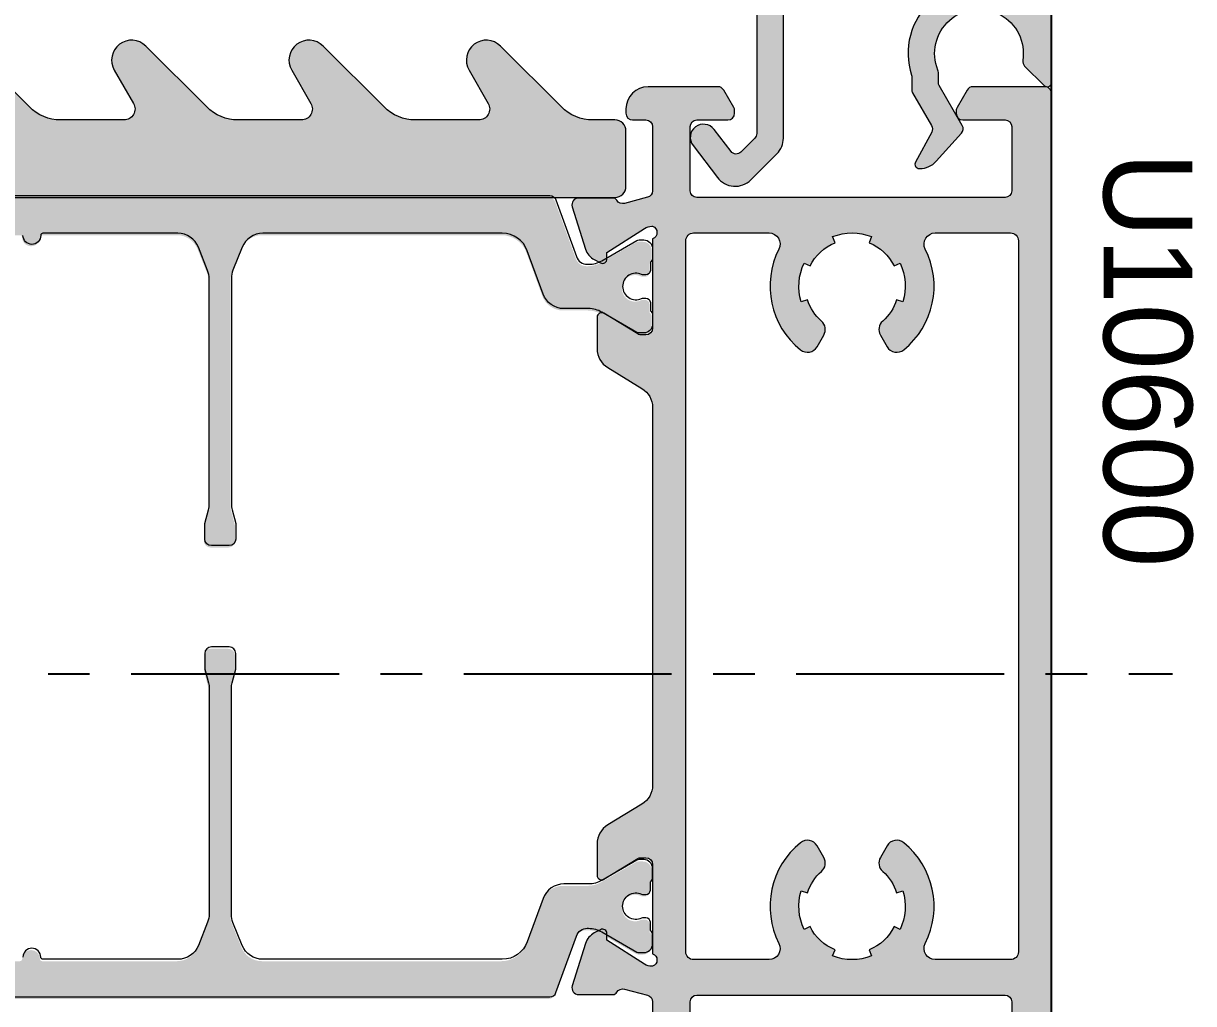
# Model space of a CAD drawing. Header units: millimetres. Extents: x -576 to 4430, y -1196 to 2690.
# Drawn here: x 2154.54 to 2180.93, y -670.73 to -648.61 of the extents above; entities that cross this region are included whole.
import ezdxf

# ---------------------------------------------------------------- set-up
doc = ezdxf.new("R2010")
doc.units = ezdxf.units.MM
doc.header["$LTSCALE"] = 0.25
doc.header["$MEASUREMENT"] = 0
doc.linetypes.add('CENTER', pattern=[2, 1.25, -0.25, 0.25, -0.25])
for name, color, linetype, lineweight in [('01_Aluminium [Thin]', 141, 'Continuous', 18), ('01_Fill Plastic', 253, 'Continuous', 0), ('01_Fill Polyamide', 10, 'Continuous', 0), ('01_Plastic', 3, 'Continuous', 20), ('01_Polyamide [Thin]', 201, 'Continuous', 18), ('01_Text', 40, 'Continuous', 25)]:
    doc.layers.add(name, color=color, linetype=linetype, lineweight=lineweight)
doc.layers.add('01_Fill Aluminum', color=7, linetype='Continuous', lineweight=0, true_color=0xdcdcdc)
doc.layers.add('ASSI', color=1, linetype='CENTER')
doc.layers.add('FINE', color=7, linetype='Continuous')
doc.styles.add('Aluk Text', font='GOTHIC.TTF')

msp = doc.modelspace()

# ---------------------------------------------------------------- hatches: boundary and pattern name
at = {"layer": '01_Fill Aluminum', "ltscale": 0.25}
h = msp.add_hatch(color=256, dxfattribs=at)
h.dxf.hatch_style = 1
h.paths.add_polyline_path([(2177.730556445659, -641.1374483890818, 0.4142135623730952), (2177.630556445659, -641.0374483890816), (2172.630555421059, -641.0374483890781, 0.414213620938792), (2172.480555421059, -641.1874484190716), (2172.480555541033, -641.7874473344663, -0.4142136209387935), (2172.330555541032, -641.9374473644596), (2171.613121689738, -641.9374473644596, 0.3249196962329795), (2171.470463212294, -642.0410948153034), (2171.237896859502, -642.7568604505933, 0.07870170682455091), (2171.230555336946, -642.8032129997492), (2171.230555336946, -642.9374473644594, 0.414213562373095), (2171.380555336946, -643.0874473644596), (2171.83055579649, -643.0874473644596, -0.4142135623730943), (2171.98055579649, -643.2374473644595), (2171.98055579649, -643.8149320389683, -0.1539147432815911), (2171.953428595662, -643.90096851509), (2171.125768447037, -645.0829894881657, 0.1539147432815914), (2171.080556445658, -645.2263836150354), (2171.080556445658, -651.0943884919554, -0.1989123673798472), (2171.036622462836, -651.2004545091331), (2170.724933916206, -651.5121430557627, -0.4529657504800881), (2170.49990380778, -651.4974419388119), (2170.118484629265, -651.000804982565, 1.000038316742796), (2169.64264226792, -651.3662828158476), (2170.202777774505, -652.0955064182145, 0.4479168677217307), (2170.947709386108, -652.137895723285), (2171.534109836251, -651.5514952731419, 0.1989123673797586), (2171.680556445658, -651.1979418825484), (2171.680556445658, -645.4155629170014, -0.1539147432816481), (2171.725768447037, -645.2721687901318), (2172.399707790975, -644.3096838372938, 0.153914743281794), (2172.58055579649, -643.7361073298152), (2172.58055579649, -642.9390106047256, -0.1755946907436685), (2172.615375651895, -642.8429193236893), (2173.530904023473, -641.7455180914279, -0.2221840360617083), (2173.64593782951, -641.6916094438475), (2176.500931705681, -641.7736636854981, -0.4022031260866228), (2176.986528605356, -642.267234010542), (2177.052569590604, -647.5727711616121, -0.5420708623592767), (2176.706714910378, -647.8092329281046, 0.6394709010002124), (2174.56969178691, -649.7766903167076, -0.07795444858987366), (2174.576896234763, -649.8226188512724), (2174.576896234763, -650.0982179045399, 0.1316524975877622), (2174.596992424195, -650.1732179045404), (2175.024637961075, -650.9139217020459, -0.2608278656961648), (2175.026588499045, -651.0604369505708), (2174.659725265807, -651.736831336642, 0.5436583071626215), (2174.740042889146, -651.8842200719565, 0.2214433755514181), (2175.12858627816, -651.7190734721715), (2175.697705065157, -651.0870030249077, 0.3249196962327401), (2175.716137151903, -650.911633433954), (2175.196992424195, -650.0124483890812, -0.1316524975873077), (2175.176896234763, -649.9374483890813), (2175.176896234763, -649.7183582249943, 0.09647240044954622), (2175.165932944551, -649.6620661888674, -1.314619193600712), (2177.080748043999, -649.4418545709872, 0.2397131860925399), (2177.12286758195, -649.5711808816108), (2177.55984576754, -650.0081590672004, 0.66817863791911), (2177.730556445659, -649.9374483890817)])
h = msp.add_hatch(color=256, dxfattribs=at)
h.dxf.hatch_style = 1
edge = h.paths.add_edge_path()
edge.add_line((2167.630556445853, -667.9243358288722), (2168.395748824718, -667.4575518029533))
edge.add_arc((2168.470748824718, -667.5874556135204), 0.1499999999996958, 90.00000000017371, 120.00000000018741, ccw=False)
edge.add_line((2168.470748824718, -667.4374556135208), (2168.580556445853, -667.4374556135208))
edge.add_arc((2168.580556445853, -667.5874556135211), 0.1500000000003183, -8.691358743817545e-11, 89.99999999982629, ccw=False)
edge.add_line((2168.730556445853, -667.5874556135213), (2168.730556445853, -669.6046129010465))
edge.add_arc((2168.680556445854, -669.7460342572836), 0.1499999999996743, -70.52877936557587, 70.52877936557587, ccw=False)
edge.add_line((2168.730556445853, -669.8874556135206), (2168.711415555297, -669.8874556135206))
edge.add_arc((2168.711415555297, -669.5874556135201), 0.300000000000523, 237.5982793228997, 270, ccw=False)
edge.add_line((2168.55065990995, -669.8407491635553), (2167.696611461757, -669.298717558615))
edge.add_line((2167.696611461757, -669.298717558615), (2167.702660022611, -669.1545067814695))
edge.add_arc((2167.602747865405, -669.1503162155849), 0.09999999999978573, 357.5982793230062, 477.5982793229987)
edge.add_line((2167.556420923315, -669.0616944663552), (2167.415885755307, -669.1351591028188))
edge.add_arc((2167.601193523669, -669.4896460997379), 0.3999999999999759, 117.5982793228531, 162.5982793228387)
edge.add_line((2167.21950098469, -669.370018319989), (2166.918518759592, -670.3303526999043))
edge.add_arc((2167.061653461709, -670.3752131173096), 0.1499999999997542, 162.598279323033, 270)
edge.add_line((2167.061653461709, -670.5252131173092), (2167.837200548487, -670.5252131173092))
edge.add_arc((2167.837901677591, -670.42521557525), 0.09999999999952708, 269.5982793228092, 330.3673421366674)
edge.add_arc((2168.055204989519, -670.5488249220843), 0.1499999999998116, 72.59827932270139, 150.3673421364651, ccw=False)
edge.add_line((2168.100065406925, -670.4056902199673), (2168.618788414547, -670.5424179741194))
edge.add_arc((2168.580556445854, -670.6874638860568), 0.1499999999996734, 1.737134880386293e-10, 75.2335376606676, ccw=False)
edge.add_line((2168.730556445854, -670.6874638860563), (2168.730556445853, -672.1374560856802))
edge.add_arc((2168.580556445853, -672.13745608568), 0.1500000000000909, 270, 359.99999999991314, ccw=False)
edge.add_line((2168.580556445853, -672.2874560856799), (2168.280556445853, -672.2874560856799))
edge.add_arc((2168.280556445854, -672.4374560856803), 0.150000000000432, 90.0000000001737, 180.0000000000434)
edge.add_line((2168.130556445853, -672.4374560856804), (2168.130556445853, -672.5374560856799))
edge.add_arc((2168.630556445853, -672.5374560856799), 0.5, 180, 270)
edge.add_line((2168.630556445853, -673.0374560856799), (2170.20527877088, -673.0374560856799))
edge.add_arc((2170.20527877088, -672.8874560856801), 0.1499999999997499, 269.9999999998263, 329.9999999999254)
edge.add_line((2170.335182581447, -672.9624560856801), (2170.560460256421, -672.5722637068156))
edge.add_arc((2170.430556445852, -672.497263706815), 0.1500000000014417, 330.0000000000472, 360.0000000000434)
edge.add_line((2170.580556445853, -672.4972637068149), (2170.580556445853, -672.4374560856804))
edge.add_arc((2170.430556445853, -672.4374560856803), 0.1500000000000909, 359.9999999999566, 450)
edge.add_line((2170.430556445853, -672.2874560856799), (2169.730556445853, -672.2874560856799))
edge.add_arc((2169.730556445853, -672.13745608568), 0.1499999999998636, 180.0000000000869, 270.0000000001737, ccw=False)
edge.add_line((2169.580556445853, -672.1374560856802), (2169.580556445853, -670.6874560856804))
edge.add_arc((2169.730556445853, -670.6874560856803), 0.1500000000000909, 90, 180.0000000000434, ccw=False)
edge.add_line((2169.730556445853, -670.5374560856799), (2176.680556445853, -670.5374560856799))
edge.add_arc((2176.680556445853, -670.6874560856803), 0.150000000000432, -4.3428372009657323e-11, 90, ccw=False)
edge.add_line((2176.830556445853, -670.6874560856804), (2176.830556445853, -672.1374560856802))
edge.add_arc((2176.680556445854, -672.1374560856799), 0.1499999999996362, 269.9999999998263, 359.9999999998697, ccw=False)
edge.add_line((2176.680556445853, -672.2874560856799), (2175.730556445853, -672.2874560856799))
edge.add_arc((2175.730556445853, -672.4374560856803), 0.150000000000432, 90, 180.0000000000434)
edge.add_line((2175.580556445853, -672.4374560856804), (2175.580556445853, -672.4972637068158))
edge.add_arc((2175.730556445853, -672.4972637068155), 0.1499999999996362, 180.0000000001303, 210.0000000001498)
edge.add_line((2175.600652635286, -672.5722637068156), (2175.825930310259, -672.9624560856801))
edge.add_arc((2175.955834120826, -672.8874560856797), 0.1500000000001465, 210.0000000001382, 270.0000000001737)
edge.add_line((2175.955834120827, -673.0374560856799), (2177.580556445853, -673.0374560856799))
edge.add_arc((2177.580556445853, -672.88745608568), 0.1499999999998636, 270, 359.9999999999131)
edge.add_line((2177.730556445853, -672.8874560856802), (2177.730556445853, -650.1874560856804))
edge.add_arc((2177.580556445853, -650.1874560856802), 0.1500000000005457, 359.9999999999131, 449.9999999998263)
edge.add_line((2177.580556445853, -650.0374560856799), (2175.955834120827, -650.0374560856799))
edge.add_arc((2175.955834120827, -650.1874560856807), 0.1500000000007731, 90.0000000001737, 150.0000000001484)
edge.add_line((2175.825930310259, -650.1124560856806), (2175.600652635286, -650.502648464545))
edge.add_arc((2175.730556445853, -650.5776484645452), 0.149999999999639, 149.9999999998502, 179.9999999998697)
edge.add_line((2175.580556445853, -650.5776484645448), (2175.580556445853, -650.6374560856802))
edge.add_arc((2175.730556445853, -650.63745608568), 0.1499999999996362, 180.0000000000869, 270.0000000001737)
edge.add_line((2175.730556445853, -650.7874560856799), (2176.680556445853, -650.7874560856799))
edge.add_arc((2176.680556445853, -650.9374560856803), 0.150000000000432, -4.3428372009657323e-11, 90, ccw=False)
edge.add_line((2176.830556445853, -650.9374560856804), (2176.830556445853, -652.3874560856802))
edge.add_arc((2176.680556445854, -652.3874560856799), 0.1499999999996362, 269.9999999998263, 359.9999999998697, ccw=False)
edge.add_line((2176.680556445853, -652.5374560856799), (2169.730556445853, -652.5374560856799))
edge.add_arc((2169.730556445853, -652.38745608568), 0.1499999999998636, 180.0000000000869, 270.0000000001737, ccw=False)
edge.add_line((2169.580556445853, -652.3874560856802), (2169.580556445853, -650.9374560856804))
edge.add_arc((2169.730556445853, -650.9374560856803), 0.1500000000000909, 90, 180.0000000000434, ccw=False)
edge.add_line((2169.730556445853, -650.7874560856799), (2170.430556445853, -650.7874560856799))
edge.add_arc((2170.430556445854, -650.6374560856799), 0.1499999999999773, 269.9999999998263, 359.9999999998697)
edge.add_line((2170.580556445853, -650.6374560856802), (2170.580556445853, -650.5776484645448))
edge.add_arc((2170.430556445854, -650.5776484645452), 0.1499999999996362, 1.302755197530616e-10, 30.00000000014981)
edge.add_line((2170.560460256421, -650.502648464545), (2170.335182581447, -650.1124560856806))
edge.add_arc((2170.205278770879, -650.1874560856802), 0.1500000000001424, 29.99999999978808, 89.9999999998263)
edge.add_line((2170.20527877088, -650.0374560856799), (2168.630556445853, -650.0374560856799))
edge.add_arc((2168.630556445853, -650.5374560856799), 0.5, 90, 180)
edge.add_line((2168.130556445853, -650.5374560856799), (2168.130556445853, -650.6374560856802))
edge.add_arc((2168.280556445853, -650.6374560856801), 0.1499999999996362, 180.0000000000434, 270)
edge.add_line((2168.280556445853, -650.7874560856799), (2168.580556445853, -650.7874560856799))
edge.add_arc((2168.580556445853, -650.9374560856802), 0.1500000000003183, -8.691358743817545e-11, 89.99999999982629, ccw=False)
edge.add_line((2168.730556445853, -650.9374560856804), (2168.730556445853, -652.3874482853043))
edge.add_arc((2168.580556445854, -652.387448285304), 0.1499999999996362, 284.76646233934343, 359.9999999998697, ccw=False)
edge.add_line((2168.618788414547, -652.5324941972412), (2168.100065406925, -652.6692219513934))
edge.add_arc((2168.05520498952, -652.5260872492759), 0.1500000000003242, 209.6326578632981, 287.4017206770809, ccw=False)
edge.add_arc((2167.837901677591, -652.64969659611), 0.09999999999961148, 29.63265786344579, 90.40172067718993)
edge.add_line((2167.837200548487, -652.5496990540505), (2167.061653461709, -652.5496990540505))
edge.add_arc((2167.061653461709, -652.6996990540505), 0.1499999999999773, 90, 197.4017206771743)
edge.add_line((2166.918518759592, -652.7445594714563), (2167.21950098469, -653.7048938513708))
edge.add_arc((2167.601193523669, -653.5852660716217), 0.4000000000001212, 197.4017206771768, 242.4017206771545)
edge.add_line((2167.415885755307, -653.939753068541), (2167.556420923315, -654.0132177050054))
edge.add_arc((2167.602747865405, -653.9245959557758), 0.09999999999999855, 242.4017206770013, 362.4017206769938)
edge.add_line((2167.702660022611, -653.9204053898911), (2167.696611461757, -653.7761946127448))
edge.add_line((2167.696611461757, -653.7761946127448), (2168.55065990995, -653.2341630078045))
edge.add_arc((2168.711415555297, -653.4874565578397), 0.3000000000005375, 90, 122.40172067710029, ccw=False)
edge.add_line((2168.711415555297, -653.1874565578391), (2168.730556445853, -653.1874565578391))
edge.add_arc((2168.680556445853, -653.3288779140767), 0.1500000000002547, -70.52877936546997, 70.52877936546997, ccw=False)
edge.add_line((2168.730556445853, -653.4702992703142), (2168.730556445853, -655.4874565578393))
edge.add_arc((2168.580556445853, -655.4874565578391), 0.1500000000000909, 270, 359.99999999991314, ccw=False)
edge.add_line((2168.580556445853, -655.637456557839), (2168.470748824718, -655.637456557839))
edge.add_arc((2168.470748824717, -655.487456557839), 0.1499999999999773, 240.0000000005027, 270.0000000005211, ccw=False)
edge.add_line((2168.395748824718, -655.6173603684074), (2167.630556445853, -655.1505763424875))
edge.add_arc((2167.580556445853, -655.2371788828657), 0.09999999999963549, 60.00000000005994, 180.0000000001303)
edge.add_line((2167.480556445853, -655.2371788828659), (2167.480556445853, -655.949773005299))
edge.add_arc((2167.980556445854, -655.9497730052989), 0.5000000000004547, 180.000000000013, 238.6158989822054)
edge.add_line((2167.720170065691, -656.3766206748787), (2168.490942826016, -656.8468088550953))
edge.add_arc((2168.230556445853, -657.2736565246748), 0.4999999999999741, -2.609112925711088e-11, 58.615898982185115, ccw=False)
edge.add_line((2168.730556445853, -657.2736565246751), (2168.730556445853, -665.8012556466847))
edge.add_arc((2168.230556445853, -665.8012556466846), 0.5, 301.38410101775014, 359.999999999987, ccw=False)
edge.add_line((2168.490942826016, -666.2281033162644), (2167.72017006569, -666.698291496481))
edge.add_arc((2167.980556445853, -667.1251391660604), 0.499999999999877, 121.3841010178217, 180.0000000000391)
edge.add_line((2167.480556445853, -667.1251391660608), (2167.480556445853, -667.8377332884938))
edge.add_arc((2167.580556445853, -667.8377332884938), 0.09999999999990905, 180, 300.0000000001006)
edge = h.paths.add_edge_path(flags=16)
edge.add_arc((2173.23068531526, -668.5374560856799), 1.049999999999758, 205.7142857143053, 248.571428571459, ccw=False)
edge.add_line((2172.284668003963, -668.9930340117535), (2172.149522673777, -669.0581165726217))
edge.add_arc((2173.230685315261, -668.5374560856799), 1.200000000000745, 162.8571428571679, 205.7142857143062, ccw=False)
edge.add_line((2172.083997948317, -668.1837498763871), (2172.227333869185, -668.2279631525489))
edge.add_arc((2173.230685315262, -668.5374560856787), 1.050000000000984, 131.0874892110816, 162.8571428572518, ccw=False)
edge.add_arc((2172.376311423205, -667.5576370959799), 0.25000000000036, 311.0874892109599, 389.9999999999808)
edge.add_line((2172.592817774151, -667.4326370959798), (2172.440511283797, -667.1688345163639))
edge.add_arc((2172.224004932851, -667.2938345163643), 0.2500000000001494, 30.00000000010057, 128.9892993452617)
edge.add_arc((2173.23068531526, -668.5374560856817), 1.849999999999863, 128.9892993451519, 206.8965463032822)
edge.add_arc((2171.357853235226, -669.4874560856799), 0.2500000000001386, -90, 26.896546303177388, ccw=False)
edge.add_line((2171.357853235226, -669.7374560856797), (2169.655556445854, -669.7374560856806))
edge.add_arc((2169.655556445854, -669.5624560856805), 0.1750000000000682, 179.9999999999628, 270, ccw=False)
edge.add_line((2169.480556445853, -669.5624560856804), (2169.480556445853, -653.5124560856793))
edge.add_arc((2169.655556445853, -653.5124560856796), 0.1749999999997272, 90, 179.9999999999256, ccw=False)
edge.add_line((2169.655556445853, -653.3374560856801), (2171.357853235227, -653.3374560856801))
edge.add_arc((2171.357853235227, -653.5874560856805), 0.2500000000004547, -26.89654630317682, 90.00000000010431, ccw=False)
edge.add_arc((2173.230685315261, -654.5374560856802), 1.850000000000046, 153.1034536966769, 231.0107006548196)
edge.add_arc((2172.22400493285, -655.7810776549968), 0.2500000000001993, 231.0107006548849, 330.0000000000418)
edge.add_line((2172.440511283797, -655.9060776549968), (2172.592817774151, -655.64227507538))
edge.add_arc((2172.376311423205, -655.5172750753799), 0.2500000000003727, 330.0000000000192, 408.9125107890401)
edge.add_arc((2173.23068531526, -654.5374560856815), 1.049999999999354, 197.1428571428012, 228.912510788977, ccw=False)
edge.add_line((2172.227333869185, -654.8469490188118), (2172.083997948317, -654.8911622949727))
edge.add_arc((2173.23068531526, -654.5374560856802), 1.199999999999311, 154.28571428569, 197.1428571428358, ccw=False)
edge.add_line((2172.149522673777, -654.016795598739), (2172.284668003963, -654.0818781596063))
edge.add_arc((2173.23068531526, -654.5374560856799), 1.049999999999635, 111.428571428541, 154.2857142856947, ccw=False)
edge.add_line((2172.847077239676, -653.5600386496035), (2172.792276086021, -653.4204075873067))
edge.add_arc((2173.23068531526, -654.5374560856799), 1.200000000000153, 68.57142857144402, 111.42857142857619, ccw=False)
edge.add_line((2173.6690945445, -653.4204075873067), (2173.614293390845, -653.5600386496035))
edge.add_arc((2173.23068531526, -654.53745608568), 1.05000000000003, 25.714285714300217, 68.57142857143822, ccw=False)
edge.add_line((2174.176702626558, -654.0818781596063), (2174.311847956743, -654.016795598739))
edge.add_arc((2173.230685315261, -654.5374560856797), 1.199999999999022, -17.14285714286808, 25.714285714285495, ccw=False)
edge.add_line((2174.377372682204, -654.8911622949727), (2174.234036761336, -654.8469490188118))
edge.add_arc((2173.23068531526, -654.5374560856806), 1.050000000000082, 311.08748921099044, 342.8571428571587, ccw=False)
edge.add_arc((2174.085059207316, -655.5172750753796), 0.2500000000004874, 131.0874892110727, 210.0000000000259)
edge.add_line((2173.868552856369, -655.64227507538), (2174.020859346724, -655.9060776549968))
edge.add_arc((2174.237365697669, -655.7810776549966), 0.2499999999996419, 210.0000000001075, 308.9892993452945)
edge.add_arc((2173.23068531526, -654.5374560856797), 1.849999999999332, 308.9892993451652, 386.8965463033138)
edge.add_arc((2175.103517395293, -653.5874560856807), 0.2500000000005441, 89.99999999979161, 206.8965463031303, ccw=False)
edge.add_line((2175.103517395294, -653.3374560856801), (2176.805556445853, -653.3374560856801))
edge.add_arc((2176.805556445853, -653.5124560856802), 0.1750000000001819, 0, 90, ccw=False)
edge.add_line((2176.980556445853, -653.5124560856802), (2176.980556445853, -669.5624560856804))
edge.add_arc((2176.805556445853, -669.5624560856804), 0.1750000000001819, -90, 0, ccw=False)
edge.add_line((2176.805556445853, -669.7374560856806), (2175.103517395294, -669.7374560856797))
edge.add_arc((2175.103517395294, -669.48745608568), 0.2499999999996589, 153.1034536967522, 270, ccw=False)
edge.add_arc((2173.23068531526, -668.5374560856817), 1.850000000000292, 333.1034536967242, 411.0107006548768)
edge.add_arc((2174.23736569767, -667.2938345163636), 0.2500000000000226, 51.01070065485215, 150.0000000000348)
edge.add_line((2174.020859346724, -667.1688345163639), (2173.868552856369, -667.4326370959798))
edge.add_arc((2174.085059207316, -667.5576370959806), 0.2500000000011076, 149.999999999936, 228.9125107889173)
edge.add_arc((2173.23068531526, -668.53745608568), 1.049999999999655, 17.142857142842615, 48.912510789024225, ccw=False)
edge.add_line((2174.234036761336, -668.2279631525489), (2174.377372682204, -668.1837498763871))
edge.add_arc((2173.230685315261, -668.5374560856801), 1.199999999999044, -25.714285714285495, 17.14285714286808, ccw=False)
edge.add_line((2174.311847956743, -669.0581165726207), (2174.176702626558, -668.9930340117535))
edge.add_arc((2173.23068531526, -668.5374560856798), 1.050000000000094, 291.4285714285618, 334.28571428569984, ccw=False)
edge.add_line((2173.614293390845, -669.5148735217563), (2173.6690945445, -669.654504584053))
edge.add_arc((2173.23068531526, -668.5374560856799), 1.199999999999987, 248.57142857142378, 291.428571428556, ccw=False)
edge.add_line((2172.792276086021, -669.654504584053), (2172.847077239676, -669.5148735217563))
at = {"layer": '01_Fill Plastic'}
msp.add_hatch(color=256, dxfattribs=at).paths.add_polyline_path([(2147.440313691891, -648.8575846032786, -0.1785576238053416), (2147.380427592969, -648.6952371221863), (2147.380427592969, -646.5374561367956, -0.4142135623730951), (2147.630427592969, -646.2874561367956), (2147.826045546534, -646.2874561367956, -0.219426907386545), (2148.016159447612, -646.3751086557035), (2151.484674021749, -650.4368460611635, 0.2194269073865445), (2152.245129626061, -650.7874561367947), (2152.80722251222, -650.7874561367947, 0.577350269189692), (2153.023728863166, -650.4124561367947), (2152.590716161266, -649.6624561367822, -0.8769764629927752), (2153.298625644503, -649.1192580852482), (2154.673930477236, -650.4945629179814, 0.1989123673792008), (2155.381037258421, -650.7874561367947), (2156.807222512218, -650.787456136797, 0.5773502691902231), (2157.023728863166, -650.4124561367951), (2156.590716161266, -649.6624561367822, -0.8769764629927714), (2157.298625644503, -649.1192580852482), (2158.673930477236, -650.4945629179814, 0.1989123673782891), (2159.381037258418, -650.7874561367947), (2160.807222512216, -650.787456136802, 0.5773502691913927), (2161.023728863167, -650.4124561367963), (2160.590716161266, -649.6624561367822, -0.8769764629927711), (2161.298625644503, -649.1192580852482), (2162.673930477246, -650.4945629179914, 0.1989123673792836), (2163.381037258434, -650.7874561368056), (2164.807222512223, -650.7874561368075, 0.5773502691899656), (2165.023728863169, -650.4124561368077), (2164.590716161269, -649.6624561367947, -0.8769764629925677), (2165.298625644507, -649.119258085261), (2166.673930477227, -650.4945629179814, 0.1989123673796149), (2167.381037258413, -650.7874561367947), (2167.880427592972, -650.7874561367947, -0.4142135623730949), (2168.130427592972, -651.0374561367947), (2168.130427592972, -652.2874561368027, -0.4142135623732053), (2167.880427592971, -652.5374561368029), (2151.043787131938, -652.5374561367965, -0.2194269073864251), (2150.283331527627, -652.1868460611654)])
at = {"layer": '01_Fill Polyamide', "ltscale": 0.25}
h = msp.add_hatch(color=256, dxfattribs=at)
h.dxf.hatch_style = 1
edge = h.paths.add_edge_path()
edge.add_line((2158.612110241564, -663.2227540873756), (2158.695070276112, -663.5323651509808))
edge.add_arc((2158.212107363001, -663.6617746736612), 0.5000000000013611, 1.5216187421174254e-08, 15.00000001527411, ccw=False)
edge.add_line((2158.712107363002, -663.6617746735284), (2158.712107364337, -668.7498028902493))
edge.add_arc((2158.212107364336, -668.7498028903806), 0.5000000000013642, -21.73937541739423, 1.5046794032969046e-08, ccw=False)
edge.add_line((2158.676546489753, -668.9349954895398), (2158.468022517214, -669.4579466866945))
edge.add_arc((2158.003583391798, -669.272754087536), 0.4999999999998456, 270.00000001505987, 338.2606245826205, ccw=False)
edge.add_line((2158.00358339193, -669.7727540875359), (2154.962107364603, -669.7727540883344))
edge.add_arc((2154.962107364589, -669.7227540883347), 0.04999999999972715, 180.000000015112, 270.00000001511194, ccw=False)
edge.add_arc((2154.71210736459, -669.7227540883999), 0.1999999999998181, 1.491654701170294e-08, 90.00000001511195)
edge.add_arc((2154.712107364589, -669.7227540883999), 0.2000000000000455, 90.00000001498167, 180.0000000150468)
edge.add_arc((2154.462107364589, -669.7227540884654), 0.0500000000001819, -89.999999984888, 1.485142320234445e-08, ccw=False)
edge.add_line((2154.462107364603, -669.7727540884654), (2153.600998598086, -669.7727540886918))
edge.add_arc((2153.600998597929, -669.1727540886918), 0.6000000000000227, 200.00000001502, 270.0000000150251, ccw=False)
edge.add_line((2153.037183025511, -669.377966174835), (2152.681867217836, -668.4017440172703))
edge.add_arc((2152.212020907487, -668.5727540890565), 0.5000000000001454, 20.00000001503948, 90.00000001500774)
edge.add_line((2152.212020907356, -668.0727540890567), (2151.656107179077, -668.0727540892022))
edge.add_arc((2151.65610717892, -667.4727540892019), 0.6000000000003638, 240.0183606461183, 270.00000001498165, ccw=False)
edge.add_line((2151.356273706962, -667.9924654409098), (2150.565301862438, -667.5361355308843))
edge.add_arc((2150.515329617111, -667.6227540895038), 0.1000000000016872, 60.01836064629981, 90.00000001511195)
edge.add_line((2150.515329617084, -667.5227540895022), (2150.412107364015, -667.5227540895286))
edge.add_arc((2150.412107364069, -667.7227540895291), 0.2000000000005002, 90.00000001537249, 180.0000000151771)
edge.add_line((2150.212107364068, -667.722754089582), (2150.212107364124, -667.9361515492029))
edge.add_arc((2150.312107364124, -667.9361515491765), 0.1000000000003638, 180.000000015112, 240.0000000150899)
edge.add_line((2150.262107364147, -668.0227540895686), (2150.262107364196, -668.2102540895686))
edge.add_arc((2150.362107364196, -668.2102540895426), 0.09999999999990905, 180.0000000149165, 270.0000000148514)
edge.add_line((2150.362107364222, -668.3102540895426), (2150.418010498491, -668.3102540895271))
edge.add_arc((2150.418010498466, -668.2102540895269), 0.1000000000002501, 270.0000000143303, 295.0078332490386)
edge.add_arc((2150.587107364292, -668.572754089483), 0.299999999999937, 1.5068508218973875e-08, 115.00783324980071, ccw=False)
edge.add_arc((2150.587107364291, -668.5727540894828), 0.3000000000001819, -115.00783321967077, 1.5025079846964218e-08, ccw=False)
edge.add_arc((2150.418010498655, -668.9352540895275), 0.09999999999988891, 64.9921667804591, 90.00000001511195)
edge.add_line((2150.418010498629, -668.8352540895277), (2150.36210736436, -668.8352540895422))
edge.add_arc((2150.362107364386, -668.935254089542), 0.09999999999979536, 90.0000000148514, 180.0000000149165)
edge.add_line((2150.262107364386, -668.935254089568), (2150.262107364435, -669.122754089569))
edge.add_arc((2150.312107364458, -669.2093566299343), 0.09999999999987869, 120.0000000149026, 180.0000000147863)
edge.add_line((2150.212107364458, -669.2093566299601), (2150.212107364514, -669.4227540895819))
edge.add_arc((2150.412107364514, -669.4227540895291), 0.1999999999998181, 180.000000015112, 270.0000000151119)
edge.add_line((2150.412107364567, -669.6227540895289), (2150.515329617636, -669.6227540895017))
edge.add_arc((2150.515329617609, -669.5227540895016), 0.1000000000000227, 270.0000000153725, 299.9816393842763)
edge.add_line((2150.565301862981, -669.6093726480932), (2151.356273707268, -669.1530427376521))
edge.add_arc((2151.656107179498, -669.6727540892024), 0.6000000000000941, 90.000000015112, 119.9816393839319, ccw=False)
edge.add_line((2151.65610717934, -669.0727540892022), (2151.687138765831, -669.0727540891941))
edge.add_arc((2151.687138765897, -669.3227540891942), 0.2500000000001137, 17.401720692168226, 90.00000001500769, ccw=False)
edge.add_line((2151.925696602739, -669.2479867267886), (2152.390148239621, -670.5240571105088))
edge.add_arc((2152.531102132725, -670.4727540889728), 0.1499999999991075, 200.0000000152251, 270.0000000152857)
edge.add_line((2152.531102132765, -670.6227540889723), (2166.393112596893, -670.6227540853325))
edge.add_arc((2166.393112596854, -670.4727540853326), 0.1499999999999773, 270.0000000149382, 340.0000000150046)
edge.add_line((2166.534066489985, -670.5240571067944), (2166.998518126197, -669.2479867228313))
edge.add_arc((2167.237075963079, -669.3227540851117), 0.2500000000004879, 90.000000015112, 162.5982793379421, ccw=False)
edge.add_line((2167.237075963013, -669.0727540851113), (2167.268107549504, -669.0727540851032))
edge.add_arc((2167.268107549661, -669.6727540851042), 0.6000000000010459, 60.018360646150825, 90.00000001498171, ccw=False)
edge.add_line((2167.567941021619, -669.1530427333956), (2168.358912866145, -669.6093726434211))
edge.add_arc((2168.408885111471, -669.5227540848035), 0.09999999999978591, 240.0183606459721, 270.0000000148514)
edge.add_line((2168.408885111497, -669.6227540848032), (2168.512107364567, -669.6227540847759))
edge.add_arc((2168.512107364515, -669.4227540847763), 0.1999999999995907, 270.0000000149817, 360.0000000149166)
edge.add_line((2168.712107364514, -669.4227540847243), (2168.712107364458, -669.2093566251025))
edge.add_arc((2168.612107364458, -669.209356625129), 0.09999999999990905, 1.517709805120867e-08, 60.0000000148619)
edge.add_line((2168.662107364436, -669.1227540847377), (2168.662107364386, -668.9352540847368))
edge.add_arc((2168.562107364386, -668.9352540847631), 0.09999999999990905, 1.504682253145581e-08, 90.00000001511195)
edge.add_line((2168.56210736436, -668.8352540847628), (2168.506204230091, -668.8352540847783))
edge.add_arc((2168.506204230116, -668.9352540847776), 0.09999999999934062, 90.00000001433033, 115.0078332490228)
edge.add_arc((2168.337107364291, -668.5727540848223), 0.299999999999937, 180.0000000150685, 295.0078332498006, ccw=False)
edge.add_arc((2168.337107364291, -668.5727540848223), 0.3000000000001819, 64.9921667803896, 180.0000000150685, ccw=False)
edge.add_arc((2168.506204229926, -668.2102540847782), 0.09999999999949061, 244.9921667806402, 270.0000000153725)
edge.add_line((2168.506204229953, -668.3102540847777), (2168.562107364222, -668.3102540847632))
edge.add_arc((2168.562107364196, -668.2102540847634), 0.09999999999979536, 270.0000000151119, 360.0000000149166)
edge.add_line((2168.662107364195, -668.2102540847374), (2168.662107364146, -668.0227540847374))
edge.add_arc((2168.612107364123, -667.9361515443715), 0.1000000000008257, 300.000000015191, 360.0000000149817)
edge.add_line((2168.712107364124, -667.9361515443453), (2168.712107364068, -667.7227540847244))
edge.add_arc((2168.512107364067, -667.722754084777), 0.2000000000007276, 1.504682253138738e-08, 90.0000000148514)
edge.add_line((2168.512107364015, -667.5227540847765), (2168.408885110946, -667.5227540848038))
edge.add_arc((2168.40888511097, -667.6227540848037), 0.09999999999990905, 90.00000001406978, 119.98163938292)
edge.add_line((2168.3589128656, -667.5361355262113), (2167.567941021315, -667.9924654366533))
edge.add_arc((2167.268107549084, -667.4727540851034), 0.600000000000026, 270.00000001511194, 299.98163938398585, ccw=False)
edge.add_line((2167.268107549242, -668.0727540851032), (2166.712193820963, -668.0727540852487))
edge.add_arc((2166.712193821095, -668.5727540852488), 0.5000000000001137, 90.00000001511195, 160.0000000150911)
edge.add_line((2166.242347510657, -668.4017440137096), (2165.887031703494, -669.3779661714608))
edge.add_arc((2165.323216130968, -669.1727540856139), 0.6000000000003767, 270.00000001511194, 340.00000001510017, ccw=False)
edge.add_line((2165.323216131126, -669.7727540856141), (2159.920433036582, -669.772754087032))
edge.add_arc((2159.920433036451, -669.2727540870319), 0.5000000000001137, 201.9384689194034, 270.00000001505987, ccw=False)
edge.add_line((2159.456640227791, -669.459559415208), (2159.248314555678, -668.9423367560458))
edge.add_arc((2159.71210736434, -668.7555314278698), 0.500000000000924, 180.0000000150208, 201.9384689193644, ccw=False)
edge.add_line((2159.212107364339, -668.7555314280008), (2159.212107363001, -663.6617961601406))
edge.add_arc((2159.712107362998, -663.6617961600108), 0.499999999996362, 165.0000000146487, 180.0000000148775, ccw=False)
edge.add_line((2159.229144449824, -663.532386637584), (2159.312110241565, -663.2227540871919))
edge.add_line((2159.312110241565, -663.2227540871919), (2159.312110241473, -662.8727540871924))
edge.add_arc((2159.162110241473, -662.8727540872321), 0.1500000000000909, 1.515538546456022e-08, 90.00000001511195)
edge.add_line((2159.162110241433, -662.7227540872319), (2158.762110241432, -662.7227540873365))
edge.add_arc((2158.762110241471, -662.8727540873361), 0.1499999999996362, 90.00000001493828, 180.0000000149383)
edge.add_line((2158.612110241472, -662.8727540873753), (2158.612110241564, -663.2227540873756))
edge = h.paths.add_edge_path()
edge.add_line((2158.612110241133, -659.9374561368005), (2158.695070275599, -659.6278450731735))
edge.add_arc((2158.212107362453, -659.498435550622), 0.5000000000013771, 345.0000000000208, 360.0000000000782)
edge.add_line((2158.712107362455, -659.4984355506214), (2158.712107362455, -654.4104073339005))
edge.add_arc((2158.212107362455, -654.4104073339009), 0.5, 5.211020790109826e-11, 21.73937543247745)
edge.add_line((2158.676546487822, -654.22521473462), (2158.468022515146, -653.7022635375198))
edge.add_arc((2158.003583389779, -653.8874561368003), 0.4999999999998301, 21.73937543242904, 90)
edge.add_line((2158.003583389779, -653.3874561368003), (2154.962107362452, -653.3874561368003))
edge.add_arc((2154.962107362452, -653.4374561368005), 0.0500000000001819, 90, 180)
edge.add_arc((2154.712107362452, -653.4374561368007), 0.1999999999993634, -90.00000000013029, 6.508571459562518e-11, ccw=False)
edge.add_arc((2154.712107362451, -653.4374561368003), 0.2000000000000455, 180.0000000000651, 270.0000000001303, ccw=False)
edge.add_arc((2154.462107362451, -653.4374561368003), 0.0500000000001819, 359.9999999997394, 449.9999999994789)
edge.add_line((2154.462107362452, -653.3874561368003), (2153.600998595935, -653.3874561368003))
edge.add_arc((2153.600998595934, -653.9874561368003), 0.6000000000000227, 89.99999999995657, 159.9999999999538)
edge.add_line((2153.037183023463, -653.7822440508045), (2152.681867216044, -654.7584662084629))
edge.add_arc((2152.212020905651, -654.5874561368003), 0.5000000000001843, 270.0000000000521, 340.00000000003195, ccw=False)
edge.add_line((2152.212020905652, -655.0874561368001), (2151.656107177372, -655.0874561368001))
edge.add_arc((2151.656107177372, -655.6874561368006), 0.6000000000004775, 89.99999999995657, 119.9816393688179)
edge.add_line((2151.356273705278, -655.1677447851708), (2150.565301860874, -655.6240746954055))
edge.add_arc((2150.515329615525, -655.537456136799), 0.1000000000012706, 269.9999999994789, 299.98163936827643, ccw=False)
edge.add_line((2150.515329615524, -655.6374561368003), (2150.412107362455, -655.6374561368003))
edge.add_arc((2150.412107362455, -655.4374561367998), 0.2000000000005002, 179.9999999999349, 269.9999999998697, ccw=False)
edge.add_line((2150.212107362455, -655.4374561367996), (2150.212107362455, -655.2240586771787))
edge.add_arc((2150.312107362455, -655.224058677179), 0.1000000000003638, 120.00000000003541, 179.9999999998697, ccw=False)
edge.add_line((2150.262107362455, -655.1374561368003), (2150.262107362455, -654.9499561368003))
edge.add_arc((2150.362107362455, -654.9499561368), 0.09999999999990905, 90.00000000026063, 180.0000000001954, ccw=False)
edge.add_line((2150.362107362455, -654.8499561368), (2150.418010496724, -654.8499561368))
edge.add_arc((2150.418010496723, -654.9499561368004), 0.1000000000004775, 64.99216676453761, 89.99999999921829, ccw=False)
edge.add_arc((2150.587107362455, -654.5874561368004), 0.3000000000002517, 244.9921667652735, 360.0000000000434)
edge.add_arc((2150.587107362455, -654.5874561368), 0.2999999999997272, 359.9999999999783, 475.0078332347174)
edge.add_arc((2150.418010496723, -654.2249561367997), 0.1000000000006606, 270.00000000078165, 295.00783323543493, ccw=False)
edge.add_line((2150.418010496724, -654.3249561368003), (2150.362107362455, -654.3249561368003))
edge.add_arc((2150.362107362455, -654.2249561368001), 0.1000000000002501, 179.9999999999349, 270, ccw=False)
edge.add_line((2150.262107362455, -654.2249561368), (2150.262107362455, -654.0374561368))
edge.add_arc((2150.312107362455, -653.9508535964212), 0.1000000000003551, 180.0000000001954, 239.9999999999971, ccw=False)
edge.add_line((2150.212107362455, -653.9508535964216), (2150.212107362455, -653.7374561367998))
edge.add_arc((2150.412107362455, -653.7374561367998), 0.1999999999998181, 90, 180, ccw=False)
edge.add_line((2150.412107362455, -653.5374561368), (2150.515329615524, -653.5374561368))
edge.add_arc((2150.515329615523, -653.6374561368004), 0.1000000000004775, 60.01836063033261, 89.99999999921829, ccw=False)
edge.add_line((2150.565301860873, -653.5508375781957), (2151.356273705279, -654.0071674884294))
edge.add_arc((2151.656107177372, -653.4874561367997), 0.6000000000002986, 240.0183606312197, 270.0000000000434)
edge.add_line((2151.656107177373, -654.0874561368001), (2151.687138763864, -654.0874561368001))
edge.add_arc((2151.687138763864, -653.8374561368003), 0.2499999999998863, 270, 342.5982793229148)
edge.add_line((2151.925696600726, -653.9122234991429), (2152.390148237273, -652.6361531153017))
edge.add_arc((2152.531102130391, -652.6874561368004), 0.1500000000004554, 90.00000000017371, 160.0000000001199, ccw=False)
edge.add_line((2152.531102130391, -652.5374561368), (2166.393112594519, -652.5374561368))
edge.add_arc((2166.393112594519, -652.6874561367999), 0.1499999999999773, 19.999999999776378, 89.99999999982629, ccw=False)
edge.add_line((2166.534066487637, -652.6361531153017), (2166.998518124184, -653.9122234991429))
edge.add_arc((2167.237075961046, -653.8374561368003), 0.2499999999995931, 197.4017206770852, 270)
edge.add_line((2167.237075961046, -654.0874561368001), (2167.268107547537, -654.0874561368001))
edge.add_arc((2167.268107547538, -653.4874561367999), 0.6000000000002501, 269.9999999999566, 299.9816393687911)
edge.add_line((2167.567941019631, -654.0071674884294), (2168.358912864036, -653.5508375781957))
edge.add_arc((2168.408885109387, -653.6374561367996), 0.09999999999978591, 90.00000000078171, 119.98163936966961, ccw=False)
edge.add_line((2168.408885109385, -653.5374561368), (2168.512107362455, -653.5374561368))
edge.add_arc((2168.512107362455, -653.7374561367998), 0.1999999999998181, 0, 90, ccw=False)
edge.add_line((2168.712107362455, -653.7374561367998), (2168.712107362455, -653.9508535964216))
edge.add_arc((2168.612107362454, -653.9508535964217), 0.1000000000003638, -59.999999999641204, 6.508571459562518e-11, ccw=False)
edge.add_line((2168.662107362455, -654.0374561368), (2168.662107362455, -654.2249561368))
edge.add_arc((2168.562107362455, -654.2249561368001), 0.09999999999990905, -90, 6.508571459562518e-11, ccw=False)
edge.add_line((2168.562107362455, -654.3249561368003), (2168.506204228186, -654.3249561368003))
edge.add_arc((2168.506204228187, -654.2249561367998), 0.1000000000004775, 244.99216676453761, 269.99999999921835, ccw=False)
edge.add_arc((2168.337107362454, -654.5874561367999), 0.3000000000002517, 64.99216676527347, 180.0000000000434)
edge.add_arc((2168.337107362454, -654.5874561368004), 0.2999999999997272, 179.9999999999566, 295.0078332347265)
edge.add_arc((2168.506204228187, -654.9499561368003), 0.1000000000004545, 90.00000000078171, 115.00783323549001, ccw=False)
edge.add_line((2168.506204228186, -654.8499561368), (2168.562107362455, -654.8499561368))
edge.add_arc((2168.562107362455, -654.9499561368002), 0.1000000000002501, -6.508571459562518e-11, 90, ccw=False)
edge.add_line((2168.662107362455, -654.9499561368003), (2168.662107362455, -655.1374561368003))
edge.add_arc((2168.612107362454, -655.2240586771791), 0.1000000000003551, 1.9542767404345796e-10, 59.999999999997215, ccw=False)
edge.add_line((2168.712107362455, -655.2240586771787), (2168.712107362455, -655.4374561367996))
edge.add_arc((2168.512107362454, -655.4374561367996), 0.2000000000007276, -89.99999999986971, 0, ccw=False)
edge.add_line((2168.512107362455, -655.6374561368003), (2168.408885109386, -655.6374561368003))
edge.add_arc((2168.408885109385, -655.5374561368001), 0.1000000000002501, 240.0183606314306, 270.00000000026057, ccw=False)
edge.add_line((2168.358912864036, -655.6240746954055), (2167.567941019632, -655.1677447851708))
edge.add_arc((2167.268107547538, -655.6874561368003), 0.6000000000002305, 60.01836063116586, 90.00000000004343)
edge.add_line((2167.268107547538, -655.0874561368001), (2166.712193819258, -655.0874561368001))
edge.add_arc((2166.712193819259, -654.5874561368003), 0.4999999999998863, 199.9999999999681, 269.9999999999479, ccw=False)
edge.add_line((2166.242347508865, -654.7584662084629), (2165.887031701447, -653.7822440508045))
edge.add_arc((2165.323216128975, -653.9874561368), 0.5999999999999183, 20.00000000001558, 90)
edge.add_line((2165.323216128975, -653.3874561368003), (2159.920433034431, -653.3874561368003))
edge.add_arc((2159.920433034431, -653.8874561368004), 0.5000000000001137, 90, 158.0615310956535)
edge.add_line((2159.456640225721, -653.7006508087462), (2159.248314553745, -654.2178734679638))
edge.add_arc((2159.712107362455, -654.4046787960177), 0.4999999999999765, 158.0615310956898, 180.0000000000261)
edge.add_line((2159.212107362455, -654.404678796018), (2159.212107362455, -659.4984140638772))
edge.add_arc((2159.712107362454, -659.4984140638775), 0.4999999999990905, 179.9999999999739, 195.0000000002111)
edge.add_line((2159.229144449311, -659.6278235864303), (2159.312110241133, -659.9374561368005))
edge.add_line((2159.312110241133, -659.9374561368005), (2159.312110241133, -660.2874561368))
edge.add_arc((2159.162110241133, -660.2874561368001), 0.1500000000005457, -89.99999999982629, 4.3428372009657323e-11, ccw=False)
edge.add_line((2159.162110241133, -660.4374561368005), (2158.762110241132, -660.4374561368005))
edge.add_arc((2158.762110241132, -660.2874561368009), 0.1499999999996362, 180, 270, ccw=False)
edge.add_line((2158.612110241133, -660.2874561368009), (2158.612110241133, -659.9374561368005))

# ---------------------------------------------------------------- linework, layer by layer
at = {"layer": '01_Aluminium [Thin]'}
for points in [[(2176.706714910378, -647.8092329281046, 0.6394709010001509), (2174.56969178691, -649.7766903167073, -0.07795444858954005), (2174.576896234763, -649.822618851272), (2174.576896234763, -650.0982179045402, 0.1316524975874838), (2174.596992424195, -650.1732179045405), (2175.024637961074, -650.9139217020454, -0.2608278656967649), (2175.026588499045, -651.0604369505706), (2174.659725265807, -651.7368313366421, 0.5685093927568832), (2174.747628164832, -651.8845081689922), (2174.757013865421, -651.8845081689922, 0.212556561670061), (2175.12858627816, -651.7190734721719), (2175.697705065157, -651.0870030249077, 0.3249196962327348), (2175.716137151903, -650.911633433954), (2175.196992424195, -650.0124483890816, -0.1316524975872261), (2175.176896234763, -649.9374483890817), (2175.176896234763, -649.7183582249952, 0.09647240044982194), (2175.165932944551, -649.662066188868, -1.314619193601183), (2177.080748043999, -649.4418545709871, 0.2397131860924494), (2177.12286758195, -649.5711808816106), (2177.55984576754, -650.0081590672005, 0.6681786379185342), (2177.730556445659, -649.9374483890817), (2177.730556445659, -641.1374483890816, 0.4142135623732282)], [(2171.080556445658, -645.2263836150353), (2171.080556445658, -651.094388491955, -0.1989123673799484), (2171.036622462836, -651.2004545091329), (2170.724933916206, -651.5121430557626, -0.4529657504802867), (2170.49990380778, -651.497441938812), (2170.118484629265, -651.0008049825649, 0.9999999999999792), (2169.642628264273, -651.366264583474), (2170.192597702865, -652.0822532885234, 0.4579875136936188), (2170.947709386108, -652.1378957232848), (2171.534109836251, -651.5514952731417, 0.1989123673796791), (2171.680556445658, -651.1979418825483), (2171.680556445658, -645.415562917002, -0.153914743281608)], [(2177.730556445853, -672.8874560856802), (2177.730556445853, -650.1874560856804, 0.4142135623732061), (2177.580556445853, -650.0374560856799), (2175.955834120827, -650.0374560856799, 0.267949192431055), (2175.825930310259, -650.1124560856806), (2175.600652635286, -650.502648464545, 0.1316524975873672), (2175.580556445853, -650.5776484645448), (2175.580556445853, -650.6374560856802, 0.4142135623728731), (2175.730556445853, -650.7874560856799), (2176.680556445853, -650.7874560856799, -0.4142135623726511), (2176.830556445853, -650.9374560856804), (2176.830556445853, -652.3874560856802, -0.4142135623726512), (2176.680556445853, -652.5374560856799), (2169.730556445853, -652.5374560856799, -0.4142135623728731), (2169.580556445853, -652.3874560856802), (2169.580556445853, -650.9374560856804, -0.414213562372873), (2169.730556445853, -650.7874560856799), (2170.430556445853, -650.7874560856799, 0.4142135623726512), (2170.580556445853, -650.6374560856802), (2170.580556445853, -650.5776484645448, 0.1316524975873639), (2170.560460256421, -650.502648464545), (2170.335182581447, -650.1124560856806, 0.2679491924311528), (2170.20527877088, -650.0374560856799), (2168.630556445853, -650.0374560856799, 0.414213562373095), (2168.130556445853, -650.5374560856799), (2168.130556445853, -650.6374560856802, 0.414213562372762), (2168.280556445853, -650.7874560856799), (2168.580556445853, -650.7874560856799, -0.414213562373095), (2168.730556445853, -650.9374560856804), (2168.730556445853, -652.3874482853043, -0.3405910713410623), (2168.618788414547, -652.5324941972412), (2168.100065406925, -652.6692219513934, -0.3529849633647457), (2167.924823002362, -652.6002528573763, 0.271549038539378), (2167.837200548487, -652.5496990540505), (2167.061653461709, -652.5496990540505, 0.5062415994911154), (2166.918518759592, -652.7445594714563), (2167.21950098469, -653.7048938513708, 0.1989123673795998), (2167.415885755307, -653.939753068541), (2167.556420923315, -654.0132177050054, 0.5773502691894141), (2167.702660022611, -653.9204053898911), (2167.696611461757, -653.7761946127448), (2168.55065990995, -653.2341630078045, -0.1423287356553772), (2168.711415555297, -653.1874565578391), (2168.730556445853, -653.1874565578391, -0.7071067811867221), (2168.730556445853, -653.4702992703142), (2168.730556445853, -655.4874565578393, -0.4142135623729842), (2168.580556445853, -655.637456557839), (2168.470748824718, -655.637456557839, -0.1316524975875213), (2168.395748824718, -655.6173603684074), (2167.630556445853, -655.1505763424875, 0.5773502691908554), (2167.480556445853, -655.2371788828659), (2167.480556445853, -655.949773005299, 0.2614866908332841), (2167.720170065691, -656.3766206748787), (2168.490942826016, -656.8468088550953, -0.2614866908333164), (2168.730556445853, -657.2736565246751), (2168.730556445853, -665.8012556466847, -0.2614866908333941), (2168.490942826016, -666.2281033162644), (2167.72017006569, -666.698291496481, 0.2614866908333567), (2167.480556445853, -667.1251391660608), (2167.480556445853, -667.8377332884938, 0.5773502691897185), (2167.630556445853, -667.9243358288722), (2168.395748824718, -667.4575518029533, -0.1316524975874447), (2168.470748824718, -667.4374556135208), (2168.580556445853, -667.4374556135208, -0.414213562373095), (2168.730556445853, -667.5874556135213), (2168.730556445853, -669.6046129010465, -0.7071067811867221), (2168.730556445853, -669.8874556135206), (2168.711415555297, -669.8874556135206, -0.1423287356554267), (2168.55065990995, -669.8407491635553), (2167.696611461757, -669.298717558615), (2167.702660022611, -669.1545067814695, 0.5773502691892608), (2167.556420923315, -669.0616944663552), (2167.415885755307, -669.1351591028188, 0.1989123673796749), (2167.21950098469, -669.370018319989), (2166.918518759592, -670.3303526999043, 0.5062415994906622), (2167.061653461709, -670.5252131173092), (2167.837200548487, -670.5252131173092, 0.2715490385399065), (2167.924823002362, -670.4746593139835, -0.3529849633647457), (2168.100065406925, -670.4056902199673), (2168.618788414547, -670.5424179741194, -0.340591071340897), (2168.730556445854, -670.6874638860563), (2168.730556445853, -672.1374560856802, -0.4142135623732061)], [(2169.580556445853, -672.1374560856802), (2169.580556445853, -670.6874560856804, -0.414213562372873), (2169.730556445853, -670.5374560856799), (2176.680556445853, -670.5374560856799, -0.4142135623726511), (2176.830556445853, -670.6874560856804), (2176.830556445853, -672.1374560856802, -0.4142135623726512)]]:
    msp.add_lwpolyline(points, format="xyb", dxfattribs=at)
msp.add_lwpolyline([(2172.847077239676, -669.5148735217563, -0.1892102083955368), (2172.284668003963, -668.9930340117535), (2172.149522673777, -669.0581165726217, -0.1892102083955191), (2172.083997948317, -668.1837498763871), (2172.227333869185, -668.2279631525489, -0.1395160515611105), (2172.540614094754, -667.7460638247685, 0.3586057923509753), (2172.592817774151, -667.4326370959798), (2172.440511283797, -667.1688345163639, 0.4609497022656113), (2172.066711123099, -667.0995186461587, 0.3536631754720685), (2171.580809435231, -669.3743608475852, -0.5594340831481074), (2171.357853235226, -669.7374560856797), (2169.655556445854, -669.7374560856806, -0.4142135623733804), (2169.480556445853, -669.5624560856804), (2169.480556445853, -653.5124560856793, -0.4142135623731902), (2169.655556445853, -653.3374560856801), (2171.357853235227, -653.3374560856801, -0.5594340831480957), (2171.580809435232, -653.7005513237755, 0.3536631754720773), (2172.066711123099, -655.9753935252029, 0.4609497022655955), (2172.440511283797, -655.9060776549968), (2172.592817774151, -655.64227507538, 0.3586057923509783), (2172.540614094754, -655.3288483465913, -0.1395160515610996), (2172.227333869185, -654.8469490188118), (2172.083997948317, -654.8911622949727, -0.1892102083955362), (2172.149522673777, -654.016795598739), (2172.284668003963, -654.0818781596063, -0.1892102083955431), (2172.847077239676, -653.5600386496035), (2172.792276086021, -653.4204075873067, -0.1892102083954559), (2173.6690945445, -653.4204075873067), (2173.614293390845, -653.5600386496035, -0.1892102083955118), (2174.176702626558, -654.0818781596063), (2174.311847956743, -654.016795598739, -0.1892102083955409), (2174.377372682204, -654.8911622949727), (2174.234036761336, -654.8469490188118, -0.1395160515610882), (2173.920756535766, -655.3288483465913, 0.3586057923508858), (2173.868552856369, -655.64227507538), (2174.020859346724, -655.9060776549968, 0.4609497022656108), (2174.394659507421, -655.975393525202, 0.3536631754722095), (2174.880561195288, -653.7005513237755, -0.5594340831480957), (2175.103517395294, -653.3374560856801), (2176.805556445853, -653.3374560856801, -0.4142135623731902), (2176.980556445853, -653.5124560856802), (2176.980556445853, -669.5624560856804, -0.41421356237319), (2176.805556445853, -669.7374560856806), (2175.103517395294, -669.7374560856797, -0.5594340831481074), (2174.88056119529, -669.3743608475852, 0.3536631754722086), (2174.394659507421, -667.0995186461578, 0.4609497022656073), (2174.020859346724, -667.1688345163639), (2173.868552856369, -667.4326370959798, 0.3586057923508794), (2173.920756535766, -667.7460638247694, -0.1395160515610957), (2174.234036761336, -668.2279631525489), (2174.377372682204, -668.1837498763871, -0.1892102083955443), (2174.311847956743, -669.0581165726207), (2174.176702626558, -668.9930340117535, -0.1892102083955134), (2173.614293390845, -669.5148735217563), (2173.6690945445, -669.654504584053, -0.1892102083954612), (2172.792276086021, -669.654504584053)], format="xyb", close=True, dxfattribs=at)
at = {"layer": '01_Plastic'}
msp.add_lwpolyline([(2151.043787131938, -652.5374561367967), (2167.880427592972, -652.5374561368033, 0.4142135623732282), (2168.130427592972, -652.2874561368033), (2168.130427592972, -651.0374561367948, 0.4142135623731258), (2167.880427592972, -650.7874561367948), (2167.381037258414, -650.7874561367948, -0.1989123673796871), (2166.673930477227, -650.4945629179815), (2165.298625644507, -649.119258085261, 0.8769764629927917), (2164.59071616127, -649.6624561367951), (2165.02372886317, -650.4124561368076, -0.577350269189534), (2164.807222512224, -650.7874561368076), (2163.381037258422, -650.7874561368058, -0.1989123673796719), (2162.673930477237, -650.4945629179815), (2161.298625644503, -649.1192580852482, 0.8769764629927085), (2160.590716161267, -649.6624561367823), (2161.023728863166, -650.4124561367948, -0.5773502691895765), (2160.80722251222, -650.7874561368023), (2159.381037258423, -650.7874561367951, -0.1989123673796693), (2158.673930477237, -650.4945629179815), (2157.298625644503, -649.1192580852482, 0.8769764629927085), (2156.590716161267, -649.6624561367823), (2157.023728863166, -650.4124561367948, -0.5773502691895611), (2156.80722251222, -650.7874561367969), (2155.381037258423, -650.7874561367951, -0.1989123673796693), (2154.673930477237, -650.4945629179815), (2153.298625644503, -649.1192580852482, 0.8769764629927085)], format="xyb", dxfattribs=at)
at = {"layer": '01_Polyamide [Thin]'}
for points in [[(2152.549551213788, -652.4948071117178), (2166.411561677917, -652.4948071117178, -0.315298788879), (2166.552515571034, -652.5935040902195), (2167.016967207582, -653.8695744740608, 0.3278082351965178), (2167.255525044443, -654.044807111718), (2167.286556630935, -654.044807111718, 0.1315709965248435), (2167.586390103028, -653.9645184633473), (2168.377361947434, -653.5081885531135, -0.1315709965251734), (2168.427334192783, -653.4948071117178), (2168.530556445853, -653.4948071117178, -0.4142135623729618), (2168.730556445852, -653.6948071117176), (2168.730556445852, -653.9082045713394, -0.2679491924302816), (2168.680556445853, -653.9948071117178), (2168.680556445852, -654.1823071117178, -0.4142135623726289), (2168.580556445852, -654.2823071117182), (2168.524653311583, -654.2823071117182, -0.1095524006941754), (2168.48237909515, -654.2729321117176, 0.5486632536581413), (2168.055556445852, -654.544807111718, 0.5486632536582153), (2168.48237909515, -654.8166821117184, -0.1095524006943278), (2168.524653311583, -654.8073071117178), (2168.580556445852, -654.8073071117178, -0.4142135623724291), (2168.680556445852, -654.9073071117182), (2168.680556445852, -655.0948071117182, -0.2679491924302906), (2168.730556445852, -655.1814096520966), (2168.730556445852, -655.3948071117175, -0.4142135623723292), (2168.530556445852, -655.5948071117182), (2168.427334192783, -655.5948071117182, -0.1315709965248759), (2168.377361947434, -655.5814256703234), (2167.586390103029, -655.1250957600887, 0.1315709965250451), (2167.286556630935, -655.044807111718), (2166.730642902656, -655.044807111718, -0.3152987888789665), (2166.260796592263, -654.7158171833808), (2165.905480784844, -653.7395950257223, 0.315298788879), (2165.341665212373, -653.3448071117182), (2159.938882117829, -653.3448071117182, 0.3060242807840278), (2159.475089309119, -653.6580017836641), (2159.266763637143, -654.1752244428817, 0.09601808590843769), (2159.230556445852, -654.3620297709358), (2159.230556445852, -659.4557650387951, 0.06554346281624833), (2159.247593532708, -659.5851745613481), (2159.330559324531, -659.8948071117184), (2159.330559324531, -660.2448071117178, -0.4142135623728619), (2159.180559324531, -660.3948071117184), (2158.78055932453, -660.3948071117184, -0.414213562373095), (2158.63055932453, -660.2448071117187), (2158.63055932453, -659.8948071117184), (2158.713519358997, -659.5851960480913, 0.06554346281547793), (2158.730556445852, -659.4557865255392), (2158.730556445852, -654.3677583088183, 0.09514144061905352), (2158.694995571219, -654.1825657095378), (2158.486471598543, -653.6596145124377, 0.3069745981716776), (2158.022032473176, -653.3448071117182), (2154.980556445849, -653.3448071117182, 0.414213562373428), (2154.930556445849, -653.3948071117184, -0.4142135623738609), (2154.730556445849, -653.5948071117182, -0.414213562373095), (2154.530556445849, -653.3948071117184, 0.414213562373761)], [(2152.549551216162, -670.5801050638902), (2166.411561680291, -670.5801050602504, 0.315298788879), (2166.552515573383, -670.4814080817123), (2167.016967209595, -669.2053376977492, -0.3278082351965178), (2167.255525046411, -669.0301050600292), (2167.286556632902, -669.030105060021, -0.1315709965248435), (2167.586390105017, -669.1103937083135), (2168.377361949542, -669.566723618339, 0.1315709965251734), (2168.427334194895, -669.5801050597211), (2168.530556447964, -669.5801050596938, 0.4142135623729618), (2168.730556447912, -669.3801050596421), (2168.730556447856, -669.1667076000203, 0.2679491924302816), (2168.680556447833, -669.0801050596556), (2168.680556447784, -668.8926050596547, 0.4142135623726289), (2168.580556447757, -668.7926050596807), (2168.524653313488, -668.7926050596961, 0.1095524006941754), (2168.482379097058, -668.8019800597067, -0.5486632536581413), (2168.055556447689, -668.5301050598191, -0.5486632536582153), (2168.482379096915, -668.2582300597069, 0.1095524006943278), (2168.52465331335, -668.2676050596956), (2168.58055644762, -668.267605059681, 0.4142135623724291), (2168.680556447593, -668.1676050596552), (2168.680556447544, -667.9801050596552, 0.2679491924302906), (2168.730556447521, -667.8935025192632), (2168.730556447465, -667.6801050596423, 0.4142135623723292), (2168.530556447413, -667.4801050596943), (2168.427334194344, -667.4801050597216, 0.1315709965248759), (2168.377361948998, -667.4934865011292), (2167.586390104713, -667.9498164115712, -0.1315709965250451), (2167.28655663264, -668.030105060021), (2166.730642904361, -668.0301050601665, 0.3152987888789665), (2166.260796594054, -668.3590949886275), (2165.905480786892, -669.3353171463787, -0.315298788879), (2165.341665214524, -669.730105060532), (2159.93888211998, -669.7301050619499, -0.3060242807840278), (2159.475089311188, -669.4169103901258), (2159.266763639076, -668.8996877309637, -0.09601808590843769), (2159.230556447736, -668.7128824029187), (2159.230556446399, -663.6191471350585, -0.06554346281624833), (2159.247593533221, -663.4897376125018), (2159.330559324962, -663.1801050621098), (2159.330559324871, -662.8301050621103, 0.4142135623728619), (2159.180559324831, -662.6801050621498), (2158.78055932483, -662.6801050622544, 0.414213562373095), (2158.630559324869, -662.8301050622931), (2158.630559324962, -663.1801050622935), (2158.71351935951, -663.4897161258987, -0.06554346281547793), (2158.7305564464, -663.6191256484462), (2158.730556447735, -668.7071538651671, -0.09514144061905352), (2158.694995573151, -668.8923464644577), (2158.486471600611, -669.4152976616124, -0.3069745981716776), (2158.022032475327, -669.7301050624537), (2154.980556448, -669.7301050632523, -0.414213562373428), (2154.930556447987, -669.6801050632657, 0.4142135623738609), (2154.730556447935, -669.4801050633178, 0.414213562373095), (2154.530556447987, -669.6801050633703, -0.414213562373761)]]:
    msp.add_lwpolyline(points, format="xyb", dxfattribs=at)
at = {"layer": 'ASSI', "ltscale": 15}
msp.add_line((2104.47159369763, -663.2875130007155), (2180.460699127585, -663.2875130007155), dxfattribs=at)
at = {"layer": 'FINE'}
msp.add_line((2177.730427592966, -696.5374484823665), (2177.730427592966, -632.788847806763), dxfattribs=at)

# ---------------------------------------------------------------- texts
at = {"layer": '01_Text', "style": 'Aluk Text'}
msp.add_text('U10600', height=2, rotation=270, dxfattribs=at).set_placement((2178.903540897372, -651.5171995373917))

doc.saveas('drawing.dxf')
